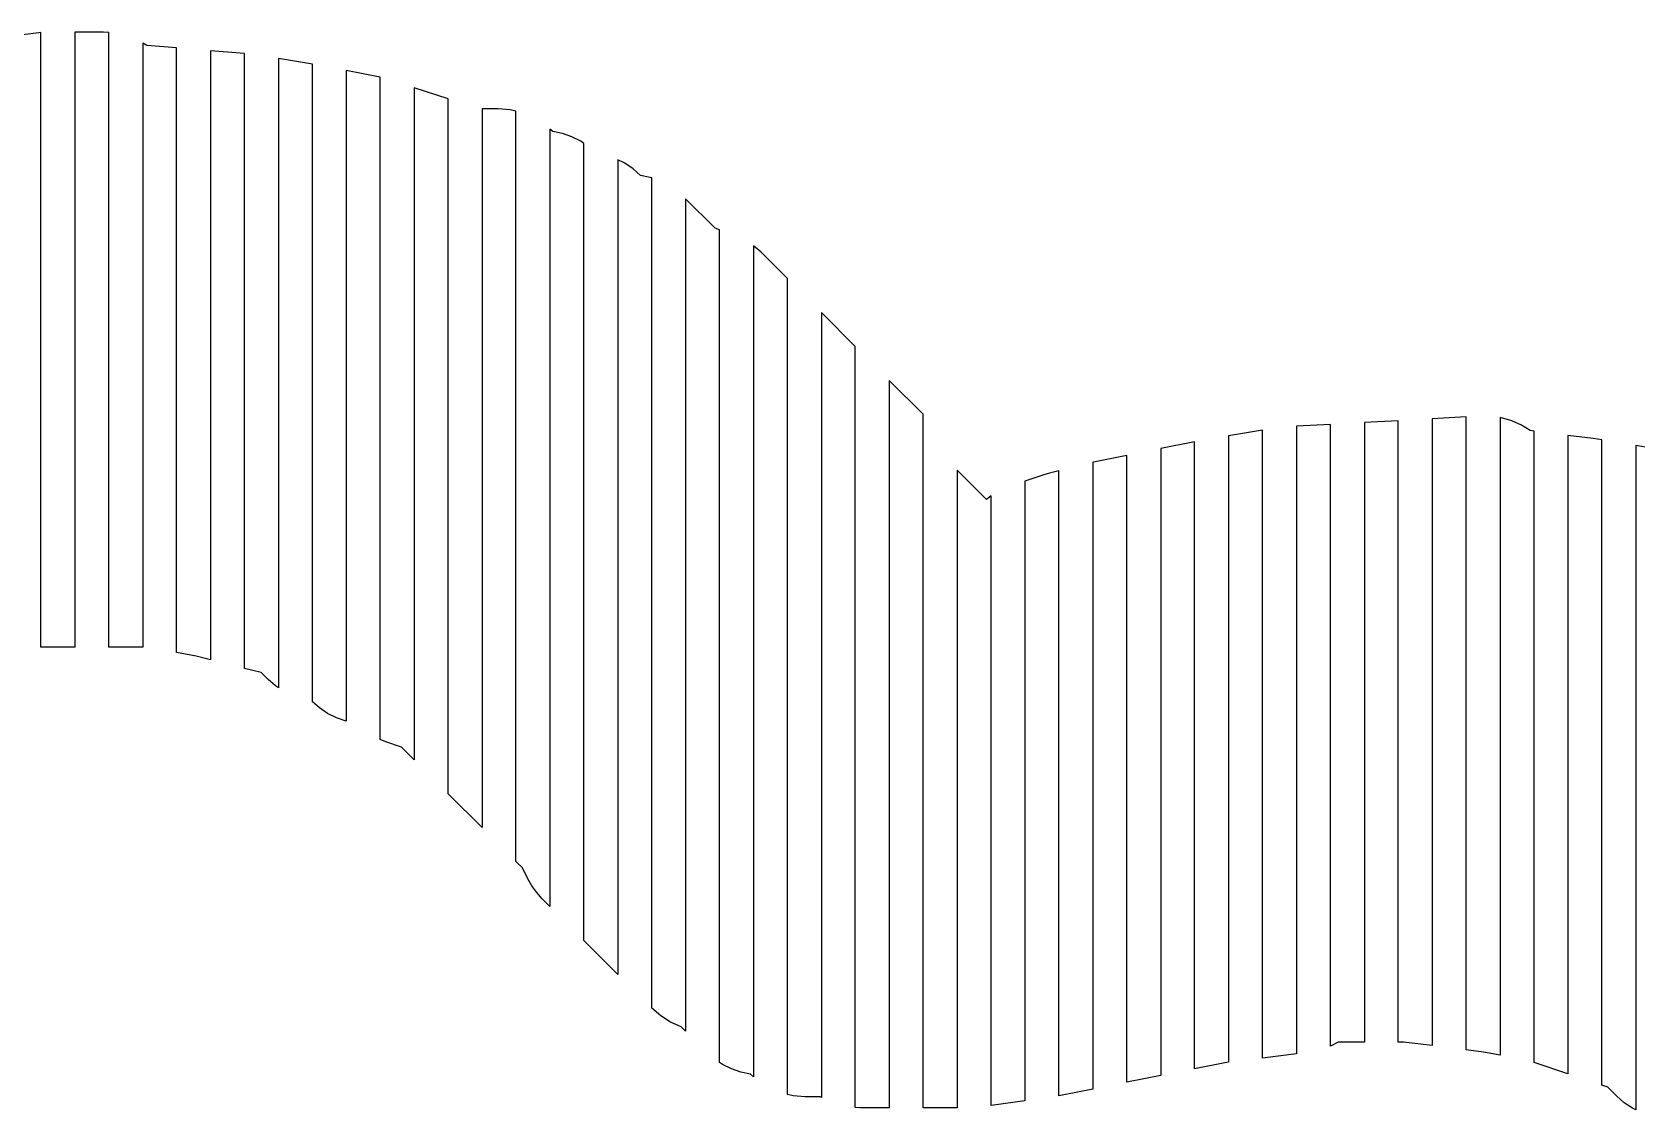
# Model space of a CAD drawing. Header units: metres. Extents: x -6 to 1890, y -8 to 898.
# Drawn here: x 1104.5 to 1293.7, y 752 to 879 of the extents above; entities that cross this region are included whole.
import ezdxf

# ---------------------------------------------------------------- set-up
doc = ezdxf.new("R2010")
doc.units = ezdxf.units.M
doc.layers.add('PASSADAS_COMPLETAS', color=1, linetype='CONTINUOUS')
doc.layers.add('PECAS_2D', color=3, linetype='CONTINUOUS')

msp = doc.modelspace()

# ---------------------------------------------------------------- linework, layer by layer
at = {"layer": 'PASSADAS_COMPLETAS'}
msp.add_lwpolyline([(1296.69, 829.782), (1293.578, 830.301), (1293.578, 826.45), (1293.578, 825.167), (1293.578, 822.599), (1293.578, 820.032), (1293.578, 817.465), (1293.578, 814.898), (1293.578, 812.331), (1293.578, 809.763), (1293.578, 804.629), (1293.578, 803.345), (1293.578, 802.062), (1293.578, 800.778), (1293.578, 799.495), (1293.578, 763.554), (1293.578, 762.27), (1293.578, 760.987), (1293.578, 759.703), (1293.578, 758.419), (1293.578, 757.136), (1293.578, 752.001), (1293.195, 752.192), (1292.218, 752.85), (1291.345, 753.619), (1290.278, 754.685), (1289.578, 754.918), (1289.578, 758.785), (1289.578, 760.074), (1289.578, 761.363), (1289.578, 762.652), (1289.578, 763.941), (1289.578, 765.23), (1289.578, 800.032), (1289.578, 801.321), (1289.578, 802.61), (1289.578, 803.899), (1289.578, 805.188), (1289.578, 807.766), (1289.578, 810.344), (1289.578, 812.922), (1289.578, 815.5), (1289.578, 818.078), (1289.578, 820.656), (1289.578, 823.234), (1289.578, 824.523), (1289.578, 825.812), (1289.578, 827.101), (1289.578, 830.968), (1288.567, 831.128), (1285.578, 831.502), (1285.578, 827.61), (1285.578, 826.312), (1285.578, 825.015), (1285.578, 822.42), (1285.578, 819.825), (1285.578, 817.23), (1285.578, 814.636), (1285.578, 812.041), (1285.578, 809.446), (1285.578, 806.851), (1285.578, 805.554), (1285.578, 804.256), (1285.578, 802.959), (1285.578, 801.661), (1285.578, 800.364), (1285.578, 766.631), (1285.578, 765.334), (1285.578, 764.036), (1285.578, 762.739), (1285.578, 761.441), (1285.578, 760.144), (1285.578, 756.252), (1281.578, 757.585), (1281.578, 761.434), (1281.578, 762.717), (1281.578, 764), (1281.578, 765.283), (1281.578, 766.566), (1281.578, 767.849), (1281.578, 801.209), (1281.578, 802.492), (1281.578, 803.775), (1281.578, 805.058), (1281.578, 806.341), (1281.578, 808.907), (1281.578, 811.473), (1281.578, 814.039), (1281.578, 816.605), (1281.578, 819.172), (1281.578, 821.738), (1281.578, 823.021), (1281.578, 825.587), (1281.578, 826.87), (1281.578, 832.002), (1281.139, 832.057), (1280.097, 832.708), (1278.961, 833.219), (1277.76, 833.571), (1277.578, 833.599), (1277.578, 828.415), (1277.578, 827.119), (1277.578, 825.823), (1277.578, 823.231), (1277.578, 820.639), (1277.578, 818.047), (1277.578, 815.455), (1277.578, 812.863), (1277.578, 810.271), (1277.578, 807.679), (1277.578, 806.383), (1277.578, 805.087), (1277.578, 803.791), (1277.578, 802.495), (1277.578, 801.2), (1277.578, 768.8), (1277.578, 767.505), (1277.578, 766.209), (1277.578, 764.913), (1277.578, 763.617), (1277.578, 762.321), (1277.578, 758.433), (1275.639, 758.821), (1273.578, 759.078), (1273.578, 762.937), (1273.578, 764.223), (1273.578, 765.509), (1273.578, 766.795), (1273.578, 768.081), (1273.578, 769.367), (1273.578, 801.521), (1273.578, 804.093), (1273.578, 805.379), (1273.578, 806.665), (1273.578, 809.238), (1273.578, 811.81), (1273.578, 814.382), (1273.578, 816.954), (1273.578, 819.527), (1273.578, 822.099), (1273.578, 823.385), (1273.578, 825.957), (1273.578, 827.244), (1273.578, 828.53), (1273.578, 833.674), (1269.578, 833.452), (1269.578, 828.268), (1269.578, 826.972), (1269.578, 825.676), (1269.578, 823.084), (1269.578, 820.492), (1269.578, 817.9), (1269.578, 815.308), (1269.578, 812.716), (1269.578, 810.123), (1269.578, 808.827), (1269.578, 807.531), (1269.578, 806.235), (1269.578, 804.939), (1269.578, 803.643), (1269.578, 802.347), (1269.578, 768.65), (1269.578, 767.354), (1269.578, 766.058), (1269.578, 764.762), (1269.578, 763.466), (1269.578, 759.578), (1266.19, 760.002), (1265.578, 760.002), (1265.578, 763.856), (1265.578, 765.141), (1265.578, 766.425), (1265.578, 767.71), (1265.578, 768.995), (1265.578, 770.279), (1265.578, 802.397), (1265.578, 804.966), (1265.578, 806.251), (1265.578, 807.536), (1265.578, 808.82), (1265.578, 811.39), (1265.578, 813.959), (1265.578, 816.529), (1265.578, 819.098), (1265.578, 821.667), (1265.578, 824.237), (1265.578, 825.522), (1265.578, 826.806), (1265.578, 828.091), (1265.578, 833.23), (1261.578, 833.008), (1261.578, 827.793), (1261.578, 826.489), (1261.578, 825.186), (1261.578, 822.578), (1261.578, 819.971), (1261.578, 817.363), (1261.578, 814.756), (1261.578, 812.149), (1261.578, 809.541), (1261.578, 808.238), (1261.578, 806.934), (1261.578, 805.63), (1261.578, 804.327), (1261.578, 803.023), (1261.578, 770.431), (1261.578, 769.127), (1261.578, 767.824), (1261.578, 766.52), (1261.578, 765.216), (1261.578, 763.913), (1261.578, 760.002), (1258.505, 760.002), (1257.578, 759.53), (1257.578, 764.671), (1257.578, 765.956), (1257.578, 767.241), (1257.578, 768.526), (1257.578, 769.812), (1257.578, 801.941), (1257.578, 803.226), (1257.578, 804.511), (1257.578, 805.797), (1257.578, 807.082), (1257.578, 808.367), (1257.578, 810.937), (1257.578, 813.508), (1257.578, 816.078), (1257.578, 818.648), (1257.578, 821.219), (1257.578, 822.504), (1257.578, 825.074), (1257.578, 826.359), (1257.578, 827.645), (1257.578, 832.785), (1253.578, 832.563), (1253.578, 827.373), (1253.578, 826.076), (1253.578, 824.778), (1253.578, 823.481), (1253.578, 822.183), (1253.578, 819.588), (1253.578, 816.993), (1253.578, 814.398), (1253.578, 811.803), (1253.578, 809.208), (1253.578, 806.614), (1253.578, 805.316), (1253.578, 804.019), (1253.578, 802.721), (1253.578, 801.424), (1253.578, 768.987), (1253.578, 767.689), (1253.578, 766.392), (1253.578, 765.094), (1253.578, 763.797), (1253.578, 762.499), (1253.578, 758.607), (1249.578, 758.107), (1249.578, 763.301), (1249.578, 764.599), (1249.578, 765.898), (1249.578, 767.196), (1249.578, 768.495), (1249.578, 769.794), (1249.578, 802.257), (1249.578, 803.556), (1249.578, 804.854), (1249.578, 806.153), (1249.578, 808.75), (1249.578, 811.347), (1249.578, 813.944), (1249.578, 816.541), (1249.578, 819.138), (1249.578, 821.735), (1249.578, 823.034), (1249.578, 824.332), (1249.578, 825.631), (1249.578, 826.929), (1249.578, 832.124), (1245.578, 831.457), (1245.578, 826.274), (1245.578, 824.979), (1245.578, 823.683), (1245.578, 821.092), (1245.578, 819.796), (1245.578, 817.205), (1245.578, 814.614), (1245.578, 812.023), (1245.578, 809.431), (1245.578, 806.84), (1245.578, 805.544), (1245.578, 804.249), (1245.578, 802.953), (1245.578, 801.658), (1245.578, 769.267), (1245.578, 767.972), (1245.578, 766.676), (1245.578, 765.38), (1245.578, 764.085), (1245.578, 762.789), (1245.578, 757.607), (1244.948, 757.528), (1241.578, 756.854), (1241.578, 762.039), (1241.578, 763.335), (1241.578, 764.631), (1241.578, 765.927), (1241.578, 767.224), (1241.578, 768.52), (1241.578, 800.925), (1241.578, 802.221), (1241.578, 803.518), (1241.578, 804.814), (1241.578, 807.406), (1241.578, 809.999), (1241.578, 812.591), (1241.578, 815.184), (1241.578, 817.776), (1241.578, 820.368), (1241.578, 822.961), (1241.578, 824.257), (1241.578, 825.553), (1241.578, 830.738), (1237.578, 829.938), (1237.578, 824.753), (1237.578, 823.457), (1237.578, 820.865), (1237.578, 819.568), (1237.578, 816.976), (1237.578, 814.383), (1237.578, 811.791), (1237.578, 809.199), (1237.578, 806.606), (1237.578, 805.31), (1237.578, 804.014), (1237.578, 802.718), (1237.578, 801.421), (1237.578, 800.125), (1237.578, 766.424), (1237.578, 765.127), (1237.578, 763.831), (1237.578, 762.535), (1237.578, 761.239), (1237.578, 759.943), (1237.578, 756.054), (1233.578, 755.254), (1233.578, 760.439), (1233.578, 761.735), (1233.578, 763.031), (1233.578, 764.327), (1233.578, 765.624), (1233.578, 766.92), (1233.578, 799.325), (1233.578, 800.621), (1233.578, 801.918), (1233.578, 803.214), (1233.578, 804.51), (1233.578, 807.102), (1233.578, 809.695), (1233.578, 812.287), (1233.578, 814.88), (1233.578, 817.472), (1233.578, 820.065), (1233.578, 822.657), (1233.578, 823.953), (1233.578, 829.138), (1229.649, 828.342), (1229.578, 828.324), (1229.578, 821.844), (1229.578, 820.548), (1229.578, 817.956), (1229.578, 815.364), (1229.578, 812.772), (1229.578, 810.18), (1229.578, 807.589), (1229.578, 804.997), (1229.578, 802.405), (1229.578, 801.109), (1229.578, 799.813), (1229.578, 798.517), (1229.578, 797.221), (1229.578, 764.822), (1229.578, 763.526), (1229.578, 762.23), (1229.578, 760.934), (1229.578, 759.638), (1229.578, 754.454), (1225.578, 753.663), (1225.578, 757.54), (1225.578, 758.832), (1225.578, 760.124), (1225.578, 761.417), (1225.578, 762.709), (1225.578, 764.001), (1225.578, 765.293), (1225.578, 797.601), (1225.578, 798.893), (1225.578, 800.186), (1225.578, 801.478), (1225.578, 802.77), (1225.578, 805.355), (1225.578, 807.939), (1225.578, 810.524), (1225.578, 813.109), (1225.578, 815.693), (1225.578, 818.278), (1225.578, 819.57), (1225.578, 820.862), (1225.578, 827.324), (1224.479, 827.049), (1223.808, 826.854), (1221.578, 826.111), (1221.578, 819.59), (1221.578, 818.286), (1221.578, 816.982), (1221.578, 814.374), (1221.578, 811.766), (1221.578, 809.158), (1221.578, 806.55), (1221.578, 803.942), (1221.578, 801.334), (1221.578, 800.03), (1221.578, 798.726), (1221.578, 797.422), (1221.578, 796.118), (1221.578, 763.518), (1221.578, 762.214), (1221.578, 760.91), (1221.578, 759.606), (1221.578, 758.302), (1221.578, 753.086), (1217.578, 752.514), (1217.578, 757.646), (1217.578, 758.929), (1217.578, 760.212), (1217.578, 761.495), (1217.578, 762.777), (1217.578, 764.06), (1217.578, 793.567), (1217.578, 794.849), (1217.578, 796.132), (1217.578, 797.415), (1217.578, 798.698), (1217.578, 799.981), (1217.578, 802.547), (1217.578, 805.112), (1217.578, 807.678), (1217.578, 810.244), (1217.578, 812.81), (1217.578, 815.375), (1217.578, 816.658), (1217.578, 817.941), (1217.578, 824.356), (1217.021, 823.951), (1213.578, 827.394), (1213.578, 819.62), (1213.578, 818.324), (1213.578, 814.438), (1213.578, 811.846), (1213.578, 809.255), (1213.578, 802.777), (1213.578, 800.185), (1213.578, 798.89), (1213.578, 797.594), (1213.578, 796.298), (1213.578, 795.003), (1213.578, 793.707), (1213.578, 792.411), (1213.578, 762.611), (1213.578, 761.316), (1213.578, 760.02), (1213.578, 758.724), (1213.578, 757.429), (1213.578, 756.133), (1213.578, 752.246), (1209.578, 752.246), (1209.578, 756.138), (1209.578, 757.435), (1209.578, 758.733), (1209.578, 760.03), (1209.578, 761.328), (1209.578, 762.625), (1209.578, 792.464), (1209.578, 793.761), (1209.578, 795.059), (1209.578, 796.356), (1209.578, 797.653), (1209.578, 798.951), (1209.578, 800.248), (1209.578, 806.735), (1209.578, 810.627), (1209.578, 813.222), (1209.578, 815.816), (1209.578, 818.411), (1209.578, 819.708), (1209.578, 822.303), (1209.578, 823.6), (1209.578, 824.898), (1209.578, 826.195), (1209.578, 833.979), (1205.578, 837.979), (1205.578, 831.484), (1205.578, 830.185), (1205.578, 827.587), (1205.578, 824.989), (1205.578, 823.69), (1205.578, 821.092), (1205.578, 818.494), (1205.578, 815.896), (1205.578, 814.597), (1205.578, 812), (1205.578, 809.402), (1205.578, 806.804), (1205.578, 804.206), (1205.578, 802.907), (1205.578, 801.608), (1205.578, 800.309), (1205.578, 797.711), (1205.578, 762.638), (1205.578, 761.339), (1205.578, 760.04), (1205.578, 758.741), (1205.578, 757.442), (1205.578, 756.143), (1205.578, 752.246), (1202.126, 752.246), (1201.578, 752.283), (1201.578, 757.483), (1201.578, 758.783), (1201.578, 760.083), (1201.578, 761.383), (1201.578, 762.682), (1201.578, 763.982), (1201.578, 802.981), (1201.578, 804.281), (1201.578, 806.881), (1201.578, 808.181), (1201.578, 809.481), (1201.578, 810.781), (1201.578, 813.38), (1201.578, 815.98), (1201.578, 818.58), (1201.578, 821.18), (1201.578, 823.78), (1201.578, 826.38), (1201.578, 827.68), (1201.578, 830.28), (1201.578, 832.88), (1201.578, 835.48), (1201.578, 841.979), (1197.578, 845.979), (1197.578, 840.768), (1197.578, 839.465), (1197.578, 838.162), (1197.578, 835.556), (1197.578, 834.253), (1197.578, 831.647), (1197.578, 829.042), (1197.578, 826.436), (1197.578, 823.83), (1197.578, 821.224), (1197.578, 818.619), (1197.578, 816.013), (1197.578, 814.71), (1197.578, 813.407), (1197.578, 812.104), (1197.578, 810.801), (1197.578, 809.498), (1197.578, 808.195), (1197.578, 763.897), (1197.578, 762.594), (1197.578, 761.291), (1197.578, 759.988), (1197.578, 758.685), (1197.578, 757.383), (1197.578, 753.474), (1197.451, 753.539), (1195.663, 753.539), (1194.257, 753.648), (1193.578, 753.81), (1193.578, 759.008), (1193.578, 760.308), (1193.578, 761.607), (1193.578, 762.907), (1193.578, 764.207), (1193.578, 766.806), (1193.578, 813.591), (1193.578, 814.89), (1193.578, 816.19), (1193.578, 817.49), (1193.578, 818.789), (1193.578, 820.089), (1193.578, 822.688), (1193.578, 825.287), (1193.578, 827.886), (1193.578, 830.485), (1193.578, 833.085), (1193.578, 835.684), (1193.578, 838.283), (1193.578, 840.882), (1193.578, 843.481), (1193.578, 844.781), (1193.578, 849.979), (1190.464, 853.093), (1189.578, 853.852), (1189.578, 847.408), (1189.578, 846.119), (1189.578, 844.831), (1189.578, 843.542), (1189.578, 840.964), (1189.578, 838.387), (1189.578, 835.809), (1189.578, 833.232), (1189.578, 830.654), (1189.578, 828.077), (1189.578, 825.499), (1189.578, 824.21), (1189.578, 822.921), (1189.578, 821.633), (1189.578, 820.344), (1189.578, 819.055), (1189.578, 817.766), (1189.578, 767.504), (1189.578, 766.215), (1189.578, 764.926), (1189.578, 763.638), (1189.578, 762.349), (1189.578, 761.06), (1189.578, 755.905), (1189.219, 756.213), (1188.08, 756.45), (1186.967, 756.835), (1185.908, 757.363), (1185.578, 757.585), (1185.578, 762.751), (1185.578, 764.043), (1185.578, 765.334), (1185.578, 766.625), (1185.578, 767.917), (1185.578, 769.208), (1185.578, 770.5), (1185.578, 771.791), (1185.578, 820.866), (1185.578, 822.157), (1185.578, 823.449), (1185.578, 824.74), (1185.578, 826.031), (1185.578, 827.323), (1185.578, 829.906), (1185.578, 832.489), (1185.578, 835.071), (1185.578, 837.654), (1185.578, 840.237), (1185.578, 842.82), (1185.578, 844.112), (1185.578, 846.694), (1185.578, 849.277), (1185.578, 850.569), (1185.578, 855.734), (1185.067, 855.905), (1181.578, 859.394), (1181.578, 854.23), (1181.578, 852.938), (1181.578, 851.647), (1181.578, 850.356), (1181.578, 847.774), (1181.578, 846.483), (1181.578, 843.901), (1181.578, 841.318), (1181.578, 840.027), (1181.578, 837.445), (1181.578, 834.863), (1181.578, 832.281), (1181.578, 830.99), (1181.578, 829.698), (1181.578, 828.407), (1181.578, 827.116), (1181.578, 825.825), (1181.578, 824.534), (1181.578, 774.18), (1181.578, 772.889), (1181.578, 771.598), (1181.578, 770.307), (1181.578, 769.016), (1181.578, 767.725), (1181.578, 766.434), (1181.578, 761.269), (1181.052, 761.795), (1179.797, 762.339), (1178.632, 763.068), (1177.578, 763.977), (1177.578, 770.414), (1177.578, 771.702), (1177.578, 772.99), (1177.578, 774.277), (1177.578, 775.565), (1177.578, 776.852), (1177.578, 778.14), (1177.578, 780.715), (1177.578, 828.355), (1177.578, 829.643), (1177.578, 830.93), (1177.578, 832.218), (1177.578, 833.505), (1177.578, 834.793), (1177.578, 837.368), (1177.578, 839.943), (1177.578, 842.518), (1177.578, 845.094), (1177.578, 847.669), (1177.578, 848.956), (1177.578, 850.244), (1177.578, 851.531), (1177.578, 852.819), (1177.578, 854.107), (1177.578, 855.394), (1177.578, 856.682), (1177.578, 861.832), (1177.394, 861.896), (1176.246, 862.141), (1175.372, 862.91), (1174.395, 863.568), (1173.578, 863.975), (1173.578, 858.786), (1173.578, 857.489), (1173.578, 856.192), (1173.578, 854.894), (1173.578, 852.3), (1173.578, 849.705), (1173.578, 847.111), (1173.578, 844.516), (1173.578, 841.922), (1173.578, 839.327), (1173.578, 836.732), (1173.578, 835.435), (1173.578, 834.138), (1173.578, 832.841), (1173.578, 831.543), (1173.578, 783.544), (1173.578, 782.247), (1173.578, 780.949), (1173.578, 779.652), (1173.578, 778.355), (1173.578, 777.058), (1173.578, 775.76), (1173.578, 774.463), (1173.578, 767.977), (1169.578, 771.977), (1169.578, 778.411), (1169.578, 779.698), (1169.578, 780.984), (1169.578, 782.271), (1169.578, 783.558), (1169.578, 784.845), (1169.578, 786.132), (1169.578, 787.418), (1169.578, 788.705), (1169.578, 833.744), (1169.578, 835.031), (1169.578, 836.318), (1169.578, 837.605), (1169.578, 838.891), (1169.578, 841.465), (1169.578, 844.039), (1169.578, 846.612), (1169.578, 849.186), (1169.578, 851.76), (1169.578, 854.333), (1169.578, 855.62), (1169.578, 856.907), (1169.578, 858.194), (1169.578, 859.481), (1169.578, 860.768), (1169.578, 865.915), (1169.225, 866.153), (1168.166, 866.681), (1167.053, 867.066), (1165.905, 867.312), (1165.578, 867.591), (1165.578, 862.43), (1165.578, 861.14), (1165.578, 859.849), (1165.578, 857.268), (1165.578, 854.688), (1165.578, 852.107), (1165.578, 849.526), (1165.578, 846.946), (1165.578, 844.365), (1165.578, 841.784), (1165.578, 840.494), (1165.578, 839.204), (1165.578, 837.913), (1165.578, 836.623), (1165.578, 835.333), (1165.578, 794.041), (1165.578, 792.751), (1165.578, 791.461), (1165.578, 790.17), (1165.578, 788.88), (1165.578, 787.59), (1165.578, 786.299), (1165.578, 785.009), (1165.578, 783.719), (1165.578, 775.977), (1164.669, 776.886), (1164.018, 777.611), (1163.446, 778.404), (1162.964, 779.251), (1162.332, 780.515), (1161.578, 781.269), (1161.578, 789.072), (1161.578, 790.372), (1161.578, 791.673), (1161.578, 792.973), (1161.578, 794.274), (1161.578, 795.574), (1161.578, 796.875), (1161.578, 798.175), (1161.578, 838.489), (1161.578, 839.79), (1161.578, 841.09), (1161.578, 842.391), (1161.578, 844.992), (1161.578, 847.593), (1161.578, 850.193), (1161.578, 852.794), (1161.578, 855.395), (1161.578, 857.996), (1161.578, 860.597), (1161.578, 861.898), (1161.578, 863.198), (1161.578, 864.498), (1161.578, 869.7), (1160.876, 869.868), (1159.47, 869.977), (1157.578, 869.977), (1157.578, 866.067), (1157.578, 864.764), (1157.578, 863.461), (1157.578, 862.158), (1157.578, 859.551), (1157.578, 856.945), (1157.578, 854.339), (1157.578, 851.732), (1157.578, 849.126), (1157.578, 846.519), (1157.578, 845.216), (1157.578, 843.913), (1157.578, 842.61), (1157.578, 841.307), (1157.578, 840.003), (1157.578, 838.7), (1157.578, 800.908), (1157.578, 799.604), (1157.578, 798.301), (1157.578, 796.998), (1157.578, 795.695), (1157.578, 794.392), (1157.578, 793.088), (1157.578, 785.269), (1153.578, 789.269), (1153.578, 795.767), (1153.578, 797.066), (1153.578, 798.366), (1153.578, 799.666), (1153.578, 800.965), (1153.578, 802.265), (1153.578, 804.864), (1153.578, 841.251), (1153.578, 842.551), (1153.578, 843.85), (1153.578, 845.15), (1153.578, 846.449), (1153.578, 849.048), (1153.578, 851.647), (1153.578, 854.247), (1153.578, 856.846), (1153.578, 859.445), (1153.578, 860.744), (1153.578, 862.044), (1153.578, 863.343), (1153.578, 864.643), (1153.578, 865.942), (1153.578, 867.242), (1153.578, 871.141), (1149.578, 872.474), (1149.578, 868.579), (1149.578, 867.28), (1149.578, 865.982), (1149.578, 864.683), (1149.578, 863.385), (1149.578, 860.788), (1149.578, 858.191), (1149.578, 855.594), (1149.578, 852.997), (1149.578, 850.401), (1149.578, 847.804), (1149.578, 846.505), (1149.578, 845.207), (1149.578, 843.908), (1149.578, 842.61), (1149.578, 806.254), (1149.578, 804.955), (1149.578, 803.657), (1149.578, 802.358), (1149.578, 801.06), (1149.578, 799.761), (1149.578, 798.463), (1149.578, 793.269), (1148.091, 794.756), (1146.251, 795.369), (1145.578, 795.653), (1145.578, 800.857), (1145.578, 802.158), (1145.578, 803.459), (1145.578, 804.76), (1145.578, 806.061), (1145.578, 807.362), (1145.578, 813.867), (1145.578, 843.789), (1145.578, 845.09), (1145.578, 846.391), (1145.578, 847.692), (1145.578, 848.993), (1145.578, 851.595), (1145.578, 854.197), (1145.578, 856.799), (1145.578, 859.401), (1145.578, 862.003), (1145.578, 863.303), (1145.578, 864.604), (1145.578, 865.905), (1145.578, 867.206), (1145.578, 868.507), (1145.578, 869.808), (1145.578, 873.711), (1141.578, 874.511), (1141.578, 870.611), (1141.578, 869.311), (1141.578, 868.011), (1141.578, 866.711), (1141.578, 865.411), (1141.578, 864.111), (1141.578, 861.51), (1141.578, 858.91), (1141.578, 856.31), (1141.578, 853.71), (1141.578, 851.11), (1141.578, 849.81), (1141.578, 848.51), (1141.578, 847.21), (1141.578, 845.909), (1141.578, 810.807), (1141.578, 809.507), (1141.578, 808.207), (1141.578, 806.907), (1141.578, 805.607), (1141.578, 804.307), (1141.578, 803.007), (1141.578, 797.806), (1140.433, 798.198), (1139.374, 798.726), (1138.397, 799.384), (1137.578, 800.105), (1137.578, 805.288), (1137.578, 806.584), (1137.578, 807.88), (1137.578, 809.176), (1137.578, 810.471), (1137.578, 811.767), (1137.578, 845.457), (1137.578, 846.753), (1137.578, 848.048), (1137.578, 849.344), (1137.578, 850.64), (1137.578, 851.936), (1137.578, 854.527), (1137.578, 857.119), (1137.578, 859.71), (1137.578, 862.302), (1137.578, 863.597), (1137.578, 866.189), (1137.578, 867.485), (1137.578, 868.78), (1137.578, 870.076), (1137.578, 871.372), (1137.578, 875.259), (1133.578, 875.926), (1133.578, 872.021), (1133.578, 870.719), (1133.578, 869.418), (1133.578, 868.116), (1133.578, 866.815), (1133.578, 865.513), (1133.578, 862.91), (1133.578, 860.306), (1133.578, 857.703), (1133.578, 855.1), (1133.578, 852.497), (1133.578, 851.195), (1133.578, 849.893), (1133.578, 848.592), (1133.578, 847.29), (1133.578, 813.448), (1133.578, 812.146), (1133.578, 810.845), (1133.578, 809.543), (1133.578, 808.241), (1133.578, 806.94), (1133.578, 801.733), (1133.227, 801.97), (1132.354, 802.738), (1131.551, 803.541), (1129.578, 804.034), (1129.578, 807.915), (1129.578, 809.209), (1129.578, 810.503), (1129.578, 811.797), (1129.578, 813.09), (1129.578, 814.384), (1129.578, 848.022), (1129.578, 849.316), (1129.578, 850.61), (1129.578, 851.904), (1129.578, 853.197), (1129.578, 855.785), (1129.578, 858.372), (1129.578, 860.96), (1129.578, 863.547), (1129.578, 866.135), (1129.578, 868.722), (1129.578, 870.016), (1129.578, 871.31), (1129.578, 872.604), (1129.578, 876.485), (1125.578, 876.818), (1125.578, 872.903), (1125.578, 871.598), (1125.578, 870.293), (1125.578, 868.987), (1125.578, 867.682), (1125.578, 865.072), (1125.578, 862.462), (1125.578, 859.851), (1125.578, 857.241), (1125.578, 854.631), (1125.578, 853.325), (1125.578, 852.02), (1125.578, 850.715), (1125.578, 849.41), (1125.578, 848.105), (1125.578, 815.475), (1125.578, 814.17), (1125.578, 812.865), (1125.578, 811.56), (1125.578, 810.255), (1125.578, 808.95), (1125.578, 805.034), (1123.865, 805.462), (1121.578, 805.92), (1121.578, 809.805), (1121.578, 811.1), (1121.578, 812.395), (1121.578, 813.69), (1121.578, 814.986), (1121.578, 816.281), (1121.578, 848.659), (1121.578, 849.954), (1121.578, 851.249), (1121.578, 852.544), (1121.578, 855.135), (1121.578, 857.725), (1121.578, 860.315), (1121.578, 862.905), (1121.578, 865.496), (1121.578, 868.086), (1121.578, 869.381), (1121.578, 870.676), (1121.578, 871.971), (1121.578, 873.266), (1121.578, 877.152), (1118.061, 877.445), (1117.578, 877.724), (1117.578, 873.841), (1117.578, 872.547), (1117.578, 871.252), (1117.578, 869.958), (1117.578, 868.664), (1117.578, 867.369), (1117.578, 866.075), (1117.578, 863.486), (1117.578, 860.898), (1117.578, 858.309), (1117.578, 855.72), (1117.578, 854.426), (1117.578, 853.132), (1117.578, 851.837), (1117.578, 850.543), (1117.578, 849.249), (1117.578, 816.89), (1117.578, 815.596), (1117.578, 814.302), (1117.578, 813.007), (1117.578, 811.713), (1117.578, 810.419), (1117.578, 806.536), (1113.578, 806.536), (1113.578, 810.416), (1113.578, 811.71), (1113.578, 813.004), (1113.578, 814.297), (1113.578, 815.591), (1113.578, 816.884), (1113.578, 849.225), (1113.578, 850.518), (1113.578, 851.812), (1113.578, 853.105), (1113.578, 854.399), (1113.578, 856.986), (1113.578, 859.573), (1113.578, 860.867), (1113.578, 863.454), (1113.578, 866.041), (1113.578, 868.629), (1113.578, 869.922), (1113.578, 871.216), (1113.578, 872.509), (1113.578, 873.803), (1113.578, 878.977), (1112.936, 879.025), (1109.578, 879.025), (1109.578, 873.847), (1109.578, 872.553), (1109.578, 871.259), (1109.578, 869.964), (1109.578, 868.67), (1109.578, 867.375), (1109.578, 866.081), (1109.578, 863.492), (1109.578, 860.903), (1109.578, 858.314), (1109.578, 855.725), (1109.578, 854.431), (1109.578, 853.136), (1109.578, 851.842), (1109.578, 850.547), (1109.578, 849.253), (1109.578, 816.891), (1109.578, 815.597), (1109.578, 814.302), (1109.578, 813.008), (1109.578, 811.714), (1109.578, 810.419), (1109.578, 806.536), (1105.578, 806.536), (1105.578, 810.416), (1105.578, 811.71), (1105.578, 813.003), (1105.578, 814.296), (1105.578, 815.59), (1105.578, 816.883), (1105.578, 849.22), (1105.578, 850.513), (1105.578, 851.807), (1105.578, 853.1), (1105.578, 854.394), (1105.578, 856.981), (1105.578, 859.568), (1105.578, 862.155), (1105.578, 864.741), (1105.578, 866.035), (1105.578, 868.622), (1105.578, 869.915), (1105.578, 871.209), (1105.578, 872.502), (1105.578, 873.796), (1105.578, 878.97), (1105.344, 878.955), (1101.578, 878.484)], dxfattribs=at)
at = {"layer": 'PECAS_2D'}
msp.add_lwpolyline([(1296.69, 829.782), (1293.578, 830.301), (1293.578, 826.45), (1293.578, 825.167), (1293.578, 822.599), (1293.578, 820.032), (1293.578, 817.465), (1293.578, 814.898), (1293.578, 812.331), (1293.578, 809.763), (1293.578, 804.629), (1293.578, 803.345), (1293.578, 802.062), (1293.578, 800.778), (1293.578, 799.495), (1293.578, 763.554), (1293.578, 762.27), (1293.578, 760.987), (1293.578, 759.703), (1293.578, 758.419), (1293.578, 757.136), (1293.578, 752.001), (1293.195, 752.192), (1292.218, 752.85), (1291.345, 753.619), (1290.278, 754.685), (1289.578, 754.918), (1289.578, 758.785), (1289.578, 760.074), (1289.578, 761.363), (1289.578, 762.652), (1289.578, 763.941), (1289.578, 765.23), (1289.578, 800.032), (1289.578, 801.321), (1289.578, 802.61), (1289.578, 803.899), (1289.578, 805.188), (1289.578, 807.766), (1289.578, 810.344), (1289.578, 812.922), (1289.578, 815.5), (1289.578, 818.078), (1289.578, 820.656), (1289.578, 823.234), (1289.578, 824.523), (1289.578, 825.812), (1289.578, 827.101), (1289.578, 830.968), (1288.567, 831.128), (1285.578, 831.502), (1285.578, 827.61), (1285.578, 826.312), (1285.578, 825.015), (1285.578, 822.42), (1285.578, 819.825), (1285.578, 817.23), (1285.578, 814.636), (1285.578, 812.041), (1285.578, 809.446), (1285.578, 806.851), (1285.578, 805.554), (1285.578, 804.256), (1285.578, 802.959), (1285.578, 801.661), (1285.578, 800.364), (1285.578, 766.631), (1285.578, 765.334), (1285.578, 764.036), (1285.578, 762.739), (1285.578, 761.441), (1285.578, 760.144), (1285.578, 756.252), (1281.578, 757.585), (1281.578, 761.434), (1281.578, 762.717), (1281.578, 764), (1281.578, 765.283), (1281.578, 766.566), (1281.578, 767.849), (1281.578, 801.209), (1281.578, 802.492), (1281.578, 803.775), (1281.578, 805.058), (1281.578, 806.341), (1281.578, 808.907), (1281.578, 811.473), (1281.578, 814.039), (1281.578, 816.605), (1281.578, 819.172), (1281.578, 821.738), (1281.578, 823.021), (1281.578, 825.587), (1281.578, 826.87), (1281.578, 832.002), (1281.139, 832.057), (1280.097, 832.708), (1278.961, 833.219), (1277.76, 833.571), (1277.578, 833.599), (1277.578, 828.415), (1277.578, 827.119), (1277.578, 825.823), (1277.578, 823.231), (1277.578, 820.639), (1277.578, 818.047), (1277.578, 815.455), (1277.578, 812.863), (1277.578, 810.271), (1277.578, 807.679), (1277.578, 806.383), (1277.578, 805.087), (1277.578, 803.791), (1277.578, 802.495), (1277.578, 801.2), (1277.578, 768.8), (1277.578, 767.505), (1277.578, 766.209), (1277.578, 764.913), (1277.578, 763.617), (1277.578, 762.321), (1277.578, 758.433), (1275.639, 758.821), (1273.578, 759.078), (1273.578, 762.937), (1273.578, 764.223), (1273.578, 765.509), (1273.578, 766.795), (1273.578, 768.081), (1273.578, 769.367), (1273.578, 801.521), (1273.578, 804.093), (1273.578, 805.379), (1273.578, 806.665), (1273.578, 809.238), (1273.578, 811.81), (1273.578, 814.382), (1273.578, 816.954), (1273.578, 819.527), (1273.578, 822.099), (1273.578, 823.385), (1273.578, 825.957), (1273.578, 827.244), (1273.578, 828.53), (1273.578, 833.674), (1269.578, 833.452), (1269.578, 828.268), (1269.578, 826.972), (1269.578, 825.676), (1269.578, 823.084), (1269.578, 820.492), (1269.578, 817.9), (1269.578, 815.308), (1269.578, 812.716), (1269.578, 810.123), (1269.578, 808.827), (1269.578, 807.531), (1269.578, 806.235), (1269.578, 804.939), (1269.578, 803.643), (1269.578, 802.347), (1269.578, 768.65), (1269.578, 767.354), (1269.578, 766.058), (1269.578, 764.762), (1269.578, 763.466), (1269.578, 759.578), (1266.19, 760.002), (1265.578, 760.002), (1265.578, 763.856), (1265.578, 765.141), (1265.578, 766.425), (1265.578, 767.71), (1265.578, 768.995), (1265.578, 770.279), (1265.578, 802.397), (1265.578, 804.966), (1265.578, 806.251), (1265.578, 807.536), (1265.578, 808.82), (1265.578, 811.39), (1265.578, 813.959), (1265.578, 816.529), (1265.578, 819.098), (1265.578, 821.667), (1265.578, 824.237), (1265.578, 825.522), (1265.578, 826.806), (1265.578, 828.091), (1265.578, 833.23), (1261.578, 833.008), (1261.578, 827.793), (1261.578, 826.489), (1261.578, 825.186), (1261.578, 822.578), (1261.578, 819.971), (1261.578, 817.363), (1261.578, 814.756), (1261.578, 812.149), (1261.578, 809.541), (1261.578, 808.238), (1261.578, 806.934), (1261.578, 805.63), (1261.578, 804.327), (1261.578, 803.023), (1261.578, 770.431), (1261.578, 769.127), (1261.578, 767.824), (1261.578, 766.52), (1261.578, 765.216), (1261.578, 763.913), (1261.578, 760.002), (1258.505, 760.002), (1257.578, 759.53), (1257.578, 764.671), (1257.578, 765.956), (1257.578, 767.241), (1257.578, 768.526), (1257.578, 769.812), (1257.578, 801.941), (1257.578, 803.226), (1257.578, 804.511), (1257.578, 805.797), (1257.578, 807.082), (1257.578, 808.367), (1257.578, 810.937), (1257.578, 813.508), (1257.578, 816.078), (1257.578, 818.648), (1257.578, 821.219), (1257.578, 822.504), (1257.578, 825.074), (1257.578, 826.359), (1257.578, 827.645), (1257.578, 832.785), (1253.578, 832.563), (1253.578, 827.373), (1253.578, 826.076), (1253.578, 824.778), (1253.578, 823.481), (1253.578, 822.183), (1253.578, 819.588), (1253.578, 816.993), (1253.578, 814.398), (1253.578, 811.803), (1253.578, 809.208), (1253.578, 806.614), (1253.578, 805.316), (1253.578, 804.019), (1253.578, 802.721), (1253.578, 801.424), (1253.578, 768.987), (1253.578, 767.689), (1253.578, 766.392), (1253.578, 765.094), (1253.578, 763.797), (1253.578, 762.499), (1253.578, 758.607), (1249.578, 758.107), (1249.578, 763.301), (1249.578, 764.599), (1249.578, 765.898), (1249.578, 767.196), (1249.578, 768.495), (1249.578, 769.794), (1249.578, 802.257), (1249.578, 803.556), (1249.578, 804.854), (1249.578, 806.153), (1249.578, 808.75), (1249.578, 811.347), (1249.578, 813.944), (1249.578, 816.541), (1249.578, 819.138), (1249.578, 821.735), (1249.578, 823.034), (1249.578, 824.332), (1249.578, 825.631), (1249.578, 826.929), (1249.578, 832.124), (1245.578, 831.457), (1245.578, 826.274), (1245.578, 824.979), (1245.578, 823.683), (1245.578, 821.092), (1245.578, 819.796), (1245.578, 817.205), (1245.578, 814.614), (1245.578, 812.023), (1245.578, 809.431), (1245.578, 806.84), (1245.578, 805.544), (1245.578, 804.249), (1245.578, 802.953), (1245.578, 801.658), (1245.578, 769.267), (1245.578, 767.972), (1245.578, 766.676), (1245.578, 765.38), (1245.578, 764.085), (1245.578, 762.789), (1245.578, 757.607), (1244.948, 757.528), (1241.578, 756.854), (1241.578, 762.039), (1241.578, 763.335), (1241.578, 764.631), (1241.578, 765.927), (1241.578, 767.224), (1241.578, 768.52), (1241.578, 800.925), (1241.578, 802.221), (1241.578, 803.518), (1241.578, 804.814), (1241.578, 807.406), (1241.578, 809.999), (1241.578, 812.591), (1241.578, 815.184), (1241.578, 817.776), (1241.578, 820.368), (1241.578, 822.961), (1241.578, 824.257), (1241.578, 825.553), (1241.578, 830.738), (1237.578, 829.938), (1237.578, 824.753), (1237.578, 823.457), (1237.578, 820.865), (1237.578, 819.568), (1237.578, 816.976), (1237.578, 814.383), (1237.578, 811.791), (1237.578, 809.199), (1237.578, 806.606), (1237.578, 805.31), (1237.578, 804.014), (1237.578, 802.718), (1237.578, 801.421), (1237.578, 800.125), (1237.578, 766.424), (1237.578, 765.127), (1237.578, 763.831), (1237.578, 762.535), (1237.578, 761.239), (1237.578, 759.943), (1237.578, 756.054), (1233.578, 755.254), (1233.578, 760.439), (1233.578, 761.735), (1233.578, 763.031), (1233.578, 764.327), (1233.578, 765.624), (1233.578, 766.92), (1233.578, 799.325), (1233.578, 800.621), (1233.578, 801.918), (1233.578, 803.214), (1233.578, 804.51), (1233.578, 807.102), (1233.578, 809.695), (1233.578, 812.287), (1233.578, 814.88), (1233.578, 817.472), (1233.578, 820.065), (1233.578, 822.657), (1233.578, 823.953), (1233.578, 829.138), (1229.649, 828.342), (1229.578, 828.324), (1229.578, 821.844), (1229.578, 820.548), (1229.578, 817.956), (1229.578, 815.364), (1229.578, 812.772), (1229.578, 810.18), (1229.578, 807.589), (1229.578, 804.997), (1229.578, 802.405), (1229.578, 801.109), (1229.578, 799.813), (1229.578, 798.517), (1229.578, 797.221), (1229.578, 764.822), (1229.578, 763.526), (1229.578, 762.23), (1229.578, 760.934), (1229.578, 759.638), (1229.578, 754.454), (1225.578, 753.663), (1225.578, 757.54), (1225.578, 758.832), (1225.578, 760.124), (1225.578, 761.417), (1225.578, 762.709), (1225.578, 764.001), (1225.578, 765.293), (1225.578, 797.601), (1225.578, 798.893), (1225.578, 800.186), (1225.578, 801.478), (1225.578, 802.77), (1225.578, 805.355), (1225.578, 807.939), (1225.578, 810.524), (1225.578, 813.109), (1225.578, 815.693), (1225.578, 818.278), (1225.578, 819.57), (1225.578, 820.862), (1225.578, 827.324), (1224.479, 827.049), (1223.808, 826.854), (1221.578, 826.111), (1221.578, 819.59), (1221.578, 818.286), (1221.578, 816.982), (1221.578, 814.374), (1221.578, 811.766), (1221.578, 809.158), (1221.578, 806.55), (1221.578, 803.942), (1221.578, 801.334), (1221.578, 800.03), (1221.578, 798.726), (1221.578, 797.422), (1221.578, 796.118), (1221.578, 763.518), (1221.578, 762.214), (1221.578, 760.91), (1221.578, 759.606), (1221.578, 758.302), (1221.578, 753.086), (1217.578, 752.514), (1217.578, 757.646), (1217.578, 758.929), (1217.578, 760.212), (1217.578, 761.495), (1217.578, 762.777), (1217.578, 764.06), (1217.578, 793.567), (1217.578, 794.849), (1217.578, 796.132), (1217.578, 797.415), (1217.578, 798.698), (1217.578, 799.981), (1217.578, 802.547), (1217.578, 805.112), (1217.578, 807.678), (1217.578, 810.244), (1217.578, 812.81), (1217.578, 815.375), (1217.578, 816.658), (1217.578, 817.941), (1217.578, 824.356), (1217.021, 823.951), (1213.578, 827.394), (1213.578, 819.62), (1213.578, 818.324), (1213.578, 814.438), (1213.578, 811.846), (1213.578, 809.255), (1213.578, 802.777), (1213.578, 800.185), (1213.578, 798.89), (1213.578, 797.594), (1213.578, 796.298), (1213.578, 795.003), (1213.578, 793.707), (1213.578, 792.411), (1213.578, 762.611), (1213.578, 761.316), (1213.578, 760.02), (1213.578, 758.724), (1213.578, 757.429), (1213.578, 756.133), (1213.578, 752.246), (1209.578, 752.246), (1209.578, 756.138), (1209.578, 757.435), (1209.578, 758.733), (1209.578, 760.03), (1209.578, 761.328), (1209.578, 762.625), (1209.578, 792.464), (1209.578, 793.761), (1209.578, 795.059), (1209.578, 796.356), (1209.578, 797.653), (1209.578, 798.951), (1209.578, 800.248), (1209.578, 806.735), (1209.578, 810.627), (1209.578, 813.222), (1209.578, 815.816), (1209.578, 818.411), (1209.578, 819.708), (1209.578, 822.303), (1209.578, 823.6), (1209.578, 824.898), (1209.578, 826.195), (1209.578, 833.979), (1205.578, 837.979), (1205.578, 831.484), (1205.578, 830.185), (1205.578, 827.587), (1205.578, 824.989), (1205.578, 823.69), (1205.578, 821.092), (1205.578, 818.494), (1205.578, 815.896), (1205.578, 814.597), (1205.578, 812), (1205.578, 809.402), (1205.578, 806.804), (1205.578, 804.206), (1205.578, 802.907), (1205.578, 801.608), (1205.578, 800.309), (1205.578, 797.711), (1205.578, 762.638), (1205.578, 761.339), (1205.578, 760.04), (1205.578, 758.741), (1205.578, 757.442), (1205.578, 756.143), (1205.578, 752.246), (1202.126, 752.246), (1201.578, 752.283), (1201.578, 757.483), (1201.578, 758.783), (1201.578, 760.083), (1201.578, 761.383), (1201.578, 762.682), (1201.578, 763.982), (1201.578, 802.981), (1201.578, 804.281), (1201.578, 806.881), (1201.578, 808.181), (1201.578, 809.481), (1201.578, 810.781), (1201.578, 813.38), (1201.578, 815.98), (1201.578, 818.58), (1201.578, 821.18), (1201.578, 823.78), (1201.578, 826.38), (1201.578, 827.68), (1201.578, 830.28), (1201.578, 832.88), (1201.578, 835.48), (1201.578, 841.979), (1197.578, 845.979), (1197.578, 840.768), (1197.578, 839.465), (1197.578, 838.162), (1197.578, 835.556), (1197.578, 834.253), (1197.578, 831.647), (1197.578, 829.042), (1197.578, 826.436), (1197.578, 823.83), (1197.578, 821.224), (1197.578, 818.619), (1197.578, 816.013), (1197.578, 814.71), (1197.578, 813.407), (1197.578, 812.104), (1197.578, 810.801), (1197.578, 809.498), (1197.578, 808.195), (1197.578, 763.897), (1197.578, 762.594), (1197.578, 761.291), (1197.578, 759.988), (1197.578, 758.685), (1197.578, 757.383), (1197.578, 753.474), (1197.451, 753.539), (1195.663, 753.539), (1194.257, 753.648), (1193.578, 753.81), (1193.578, 759.008), (1193.578, 760.308), (1193.578, 761.607), (1193.578, 762.907), (1193.578, 764.207), (1193.578, 766.806), (1193.578, 813.591), (1193.578, 814.89), (1193.578, 816.19), (1193.578, 817.49), (1193.578, 818.789), (1193.578, 820.089), (1193.578, 822.688), (1193.578, 825.287), (1193.578, 827.886), (1193.578, 830.485), (1193.578, 833.085), (1193.578, 835.684), (1193.578, 838.283), (1193.578, 840.882), (1193.578, 843.481), (1193.578, 844.781), (1193.578, 849.979), (1190.464, 853.093), (1189.578, 853.852), (1189.578, 847.408), (1189.578, 846.119), (1189.578, 844.831), (1189.578, 843.542), (1189.578, 840.964), (1189.578, 838.387), (1189.578, 835.809), (1189.578, 833.232), (1189.578, 830.654), (1189.578, 828.077), (1189.578, 825.499), (1189.578, 824.21), (1189.578, 822.921), (1189.578, 821.633), (1189.578, 820.344), (1189.578, 819.055), (1189.578, 817.766), (1189.578, 767.504), (1189.578, 766.215), (1189.578, 764.926), (1189.578, 763.638), (1189.578, 762.349), (1189.578, 761.06), (1189.578, 755.905), (1189.219, 756.213), (1188.08, 756.45), (1186.967, 756.835), (1185.908, 757.363), (1185.578, 757.585), (1185.578, 762.751), (1185.578, 764.043), (1185.578, 765.334), (1185.578, 766.625), (1185.578, 767.917), (1185.578, 769.208), (1185.578, 770.5), (1185.578, 771.791), (1185.578, 820.866), (1185.578, 822.157), (1185.578, 823.449), (1185.578, 824.74), (1185.578, 826.031), (1185.578, 827.323), (1185.578, 829.906), (1185.578, 832.489), (1185.578, 835.071), (1185.578, 837.654), (1185.578, 840.237), (1185.578, 842.82), (1185.578, 844.112), (1185.578, 846.694), (1185.578, 849.277), (1185.578, 850.569), (1185.578, 855.734), (1185.067, 855.905), (1181.578, 859.394), (1181.578, 854.23), (1181.578, 852.938), (1181.578, 851.647), (1181.578, 850.356), (1181.578, 847.774), (1181.578, 846.483), (1181.578, 843.901), (1181.578, 841.318), (1181.578, 840.027), (1181.578, 837.445), (1181.578, 834.863), (1181.578, 832.281), (1181.578, 830.99), (1181.578, 829.698), (1181.578, 828.407), (1181.578, 827.116), (1181.578, 825.825), (1181.578, 824.534), (1181.578, 774.18), (1181.578, 772.889), (1181.578, 771.598), (1181.578, 770.307), (1181.578, 769.016), (1181.578, 767.725), (1181.578, 766.434), (1181.578, 761.269), (1181.052, 761.795), (1179.797, 762.339), (1178.632, 763.068), (1177.578, 763.977), (1177.578, 770.414), (1177.578, 771.702), (1177.578, 772.99), (1177.578, 774.277), (1177.578, 775.565), (1177.578, 776.852), (1177.578, 778.14), (1177.578, 780.715), (1177.578, 828.355), (1177.578, 829.643), (1177.578, 830.93), (1177.578, 832.218), (1177.578, 833.505), (1177.578, 834.793), (1177.578, 837.368), (1177.578, 839.943), (1177.578, 842.518), (1177.578, 845.094), (1177.578, 847.669), (1177.578, 848.956), (1177.578, 850.244), (1177.578, 851.531), (1177.578, 852.819), (1177.578, 854.107), (1177.578, 855.394), (1177.578, 856.682), (1177.578, 861.832), (1177.394, 861.896), (1176.246, 862.141), (1175.372, 862.91), (1174.395, 863.568), (1173.578, 863.975), (1173.578, 858.786), (1173.578, 857.489), (1173.578, 856.192), (1173.578, 854.894), (1173.578, 852.3), (1173.578, 849.705), (1173.578, 847.111), (1173.578, 844.516), (1173.578, 841.922), (1173.578, 839.327), (1173.578, 836.732), (1173.578, 835.435), (1173.578, 834.138), (1173.578, 832.841), (1173.578, 831.543), (1173.578, 783.544), (1173.578, 782.247), (1173.578, 780.949), (1173.578, 779.652), (1173.578, 778.355), (1173.578, 777.058), (1173.578, 775.76), (1173.578, 774.463), (1173.578, 767.977), (1169.578, 771.977), (1169.578, 778.411), (1169.578, 779.698), (1169.578, 780.984), (1169.578, 782.271), (1169.578, 783.558), (1169.578, 784.845), (1169.578, 786.132), (1169.578, 787.418), (1169.578, 788.705), (1169.578, 833.744), (1169.578, 835.031), (1169.578, 836.318), (1169.578, 837.605), (1169.578, 838.891), (1169.578, 841.465), (1169.578, 844.039), (1169.578, 846.612), (1169.578, 849.186), (1169.578, 851.76), (1169.578, 854.333), (1169.578, 855.62), (1169.578, 856.907), (1169.578, 858.194), (1169.578, 859.481), (1169.578, 860.768), (1169.578, 865.915), (1169.225, 866.153), (1168.166, 866.681), (1167.053, 867.066), (1165.905, 867.312), (1165.578, 867.591), (1165.578, 862.43), (1165.578, 861.14), (1165.578, 859.849), (1165.578, 857.268), (1165.578, 854.688), (1165.578, 852.107), (1165.578, 849.526), (1165.578, 846.946), (1165.578, 844.365), (1165.578, 841.784), (1165.578, 840.494), (1165.578, 839.204), (1165.578, 837.913), (1165.578, 836.623), (1165.578, 835.333), (1165.578, 794.041), (1165.578, 792.751), (1165.578, 791.461), (1165.578, 790.17), (1165.578, 788.88), (1165.578, 787.59), (1165.578, 786.299), (1165.578, 785.009), (1165.578, 783.719), (1165.578, 775.977), (1164.669, 776.886), (1164.018, 777.611), (1163.446, 778.404), (1162.964, 779.251), (1162.332, 780.515), (1161.578, 781.269), (1161.578, 789.072), (1161.578, 790.372), (1161.578, 791.673), (1161.578, 792.973), (1161.578, 794.274), (1161.578, 795.574), (1161.578, 796.875), (1161.578, 798.175), (1161.578, 838.489), (1161.578, 839.79), (1161.578, 841.09), (1161.578, 842.391), (1161.578, 844.992), (1161.578, 847.593), (1161.578, 850.193), (1161.578, 852.794), (1161.578, 855.395), (1161.578, 857.996), (1161.578, 860.597), (1161.578, 861.898), (1161.578, 863.198), (1161.578, 864.498), (1161.578, 869.7), (1160.876, 869.868), (1159.47, 869.977), (1157.578, 869.977), (1157.578, 866.067), (1157.578, 864.764), (1157.578, 863.461), (1157.578, 862.158), (1157.578, 859.551), (1157.578, 856.945), (1157.578, 854.339), (1157.578, 851.732), (1157.578, 849.126), (1157.578, 846.519), (1157.578, 845.216), (1157.578, 843.913), (1157.578, 842.61), (1157.578, 841.307), (1157.578, 840.003), (1157.578, 838.7), (1157.578, 800.908), (1157.578, 799.604), (1157.578, 798.301), (1157.578, 796.998), (1157.578, 795.695), (1157.578, 794.392), (1157.578, 793.088), (1157.578, 785.269), (1153.578, 789.269), (1153.578, 795.767), (1153.578, 797.066), (1153.578, 798.366), (1153.578, 799.666), (1153.578, 800.965), (1153.578, 802.265), (1153.578, 804.864), (1153.578, 841.251), (1153.578, 842.551), (1153.578, 843.85), (1153.578, 845.15), (1153.578, 846.449), (1153.578, 849.048), (1153.578, 851.647), (1153.578, 854.247), (1153.578, 856.846), (1153.578, 859.445), (1153.578, 860.744), (1153.578, 862.044), (1153.578, 863.343), (1153.578, 864.643), (1153.578, 865.942), (1153.578, 867.242), (1153.578, 871.141), (1149.578, 872.474), (1149.578, 868.579), (1149.578, 867.28), (1149.578, 865.982), (1149.578, 864.683), (1149.578, 863.385), (1149.578, 860.788), (1149.578, 858.191), (1149.578, 855.594), (1149.578, 852.997), (1149.578, 850.401), (1149.578, 847.804), (1149.578, 846.505), (1149.578, 845.207), (1149.578, 843.908), (1149.578, 842.61), (1149.578, 806.254), (1149.578, 804.955), (1149.578, 803.657), (1149.578, 802.358), (1149.578, 801.06), (1149.578, 799.761), (1149.578, 798.463), (1149.578, 793.269), (1148.091, 794.756), (1146.251, 795.369), (1145.578, 795.653), (1145.578, 800.857), (1145.578, 802.158), (1145.578, 803.459), (1145.578, 804.76), (1145.578, 806.061), (1145.578, 807.362), (1145.578, 813.867), (1145.578, 843.789), (1145.578, 845.09), (1145.578, 846.391), (1145.578, 847.692), (1145.578, 848.993), (1145.578, 851.595), (1145.578, 854.197), (1145.578, 856.799), (1145.578, 859.401), (1145.578, 862.003), (1145.578, 863.303), (1145.578, 864.604), (1145.578, 865.905), (1145.578, 867.206), (1145.578, 868.507), (1145.578, 869.808), (1145.578, 873.711), (1141.578, 874.511), (1141.578, 870.611), (1141.578, 869.311), (1141.578, 868.011), (1141.578, 866.711), (1141.578, 865.411), (1141.578, 864.111), (1141.578, 861.51), (1141.578, 858.91), (1141.578, 856.31), (1141.578, 853.71), (1141.578, 851.11), (1141.578, 849.81), (1141.578, 848.51), (1141.578, 847.21), (1141.578, 845.909), (1141.578, 810.807), (1141.578, 809.507), (1141.578, 808.207), (1141.578, 806.907), (1141.578, 805.607), (1141.578, 804.307), (1141.578, 803.007), (1141.578, 797.806), (1140.433, 798.198), (1139.374, 798.726), (1138.397, 799.384), (1137.578, 800.105), (1137.578, 805.288), (1137.578, 806.584), (1137.578, 807.88), (1137.578, 809.176), (1137.578, 810.471), (1137.578, 811.767), (1137.578, 845.457), (1137.578, 846.753), (1137.578, 848.048), (1137.578, 849.344), (1137.578, 850.64), (1137.578, 851.936), (1137.578, 854.527), (1137.578, 857.119), (1137.578, 859.71), (1137.578, 862.302), (1137.578, 863.597), (1137.578, 866.189), (1137.578, 867.485), (1137.578, 868.78), (1137.578, 870.076), (1137.578, 871.372), (1137.578, 875.259), (1133.578, 875.926), (1133.578, 872.021), (1133.578, 870.719), (1133.578, 869.418), (1133.578, 868.116), (1133.578, 866.815), (1133.578, 865.513), (1133.578, 862.91), (1133.578, 860.306), (1133.578, 857.703), (1133.578, 855.1), (1133.578, 852.497), (1133.578, 851.195), (1133.578, 849.893), (1133.578, 848.592), (1133.578, 847.29), (1133.578, 813.448), (1133.578, 812.146), (1133.578, 810.845), (1133.578, 809.543), (1133.578, 808.241), (1133.578, 806.94), (1133.578, 801.733), (1133.227, 801.97), (1132.354, 802.738), (1131.551, 803.541), (1129.578, 804.034), (1129.578, 807.915), (1129.578, 809.209), (1129.578, 810.503), (1129.578, 811.797), (1129.578, 813.09), (1129.578, 814.384), (1129.578, 848.022), (1129.578, 849.316), (1129.578, 850.61), (1129.578, 851.904), (1129.578, 853.197), (1129.578, 855.785), (1129.578, 858.372), (1129.578, 860.96), (1129.578, 863.547), (1129.578, 866.135), (1129.578, 868.722), (1129.578, 870.016), (1129.578, 871.31), (1129.578, 872.604), (1129.578, 876.485), (1125.578, 876.818), (1125.578, 872.903), (1125.578, 871.598), (1125.578, 870.293), (1125.578, 868.987), (1125.578, 867.682), (1125.578, 865.072), (1125.578, 862.462), (1125.578, 859.851), (1125.578, 857.241), (1125.578, 854.631), (1125.578, 853.325), (1125.578, 852.02), (1125.578, 850.715), (1125.578, 849.41), (1125.578, 848.105), (1125.578, 815.475), (1125.578, 814.17), (1125.578, 812.865), (1125.578, 811.56), (1125.578, 810.255), (1125.578, 808.95), (1125.578, 805.034), (1123.865, 805.462), (1121.578, 805.92), (1121.578, 809.805), (1121.578, 811.1), (1121.578, 812.395), (1121.578, 813.69), (1121.578, 814.986), (1121.578, 816.281), (1121.578, 848.659), (1121.578, 849.954), (1121.578, 851.249), (1121.578, 852.544), (1121.578, 855.135), (1121.578, 857.725), (1121.578, 860.315), (1121.578, 862.905), (1121.578, 865.496), (1121.578, 868.086), (1121.578, 869.381), (1121.578, 870.676), (1121.578, 871.971), (1121.578, 873.266), (1121.578, 877.152), (1118.061, 877.445), (1117.578, 877.724), (1117.578, 873.841), (1117.578, 872.547), (1117.578, 871.252), (1117.578, 869.958), (1117.578, 868.664), (1117.578, 867.369), (1117.578, 866.075), (1117.578, 863.486), (1117.578, 860.898), (1117.578, 858.309), (1117.578, 855.72), (1117.578, 854.426), (1117.578, 853.132), (1117.578, 851.837), (1117.578, 850.543), (1117.578, 849.249), (1117.578, 816.89), (1117.578, 815.596), (1117.578, 814.302), (1117.578, 813.007), (1117.578, 811.713), (1117.578, 810.419), (1117.578, 806.536), (1113.578, 806.536), (1113.578, 810.416), (1113.578, 811.71), (1113.578, 813.004), (1113.578, 814.297), (1113.578, 815.591), (1113.578, 816.884), (1113.578, 849.225), (1113.578, 850.518), (1113.578, 851.812), (1113.578, 853.105), (1113.578, 854.399), (1113.578, 856.986), (1113.578, 859.573), (1113.578, 860.867), (1113.578, 863.454), (1113.578, 866.041), (1113.578, 868.629), (1113.578, 869.922), (1113.578, 871.216), (1113.578, 872.509), (1113.578, 873.803), (1113.578, 878.977), (1112.936, 879.025), (1109.578, 879.025), (1109.578, 873.847), (1109.578, 872.553), (1109.578, 871.259), (1109.578, 869.964), (1109.578, 868.67), (1109.578, 867.375), (1109.578, 866.081), (1109.578, 863.492), (1109.578, 860.903), (1109.578, 858.314), (1109.578, 855.725), (1109.578, 854.431), (1109.578, 853.136), (1109.578, 851.842), (1109.578, 850.547), (1109.578, 849.253), (1109.578, 816.891), (1109.578, 815.597), (1109.578, 814.302), (1109.578, 813.008), (1109.578, 811.714), (1109.578, 810.419), (1109.578, 806.536), (1105.578, 806.536), (1105.578, 810.416), (1105.578, 811.71), (1105.578, 813.003), (1105.578, 814.296), (1105.578, 815.59), (1105.578, 816.883), (1105.578, 849.22), (1105.578, 850.513), (1105.578, 851.807), (1105.578, 853.1), (1105.578, 854.394), (1105.578, 856.981), (1105.578, 859.568), (1105.578, 862.155), (1105.578, 864.741), (1105.578, 866.035), (1105.578, 868.622), (1105.578, 869.915), (1105.578, 871.209), (1105.578, 872.502), (1105.578, 873.796), (1105.578, 878.97), (1105.344, 878.955), (1101.578, 878.484)], dxfattribs=at)

doc.saveas('drawing.dxf')
